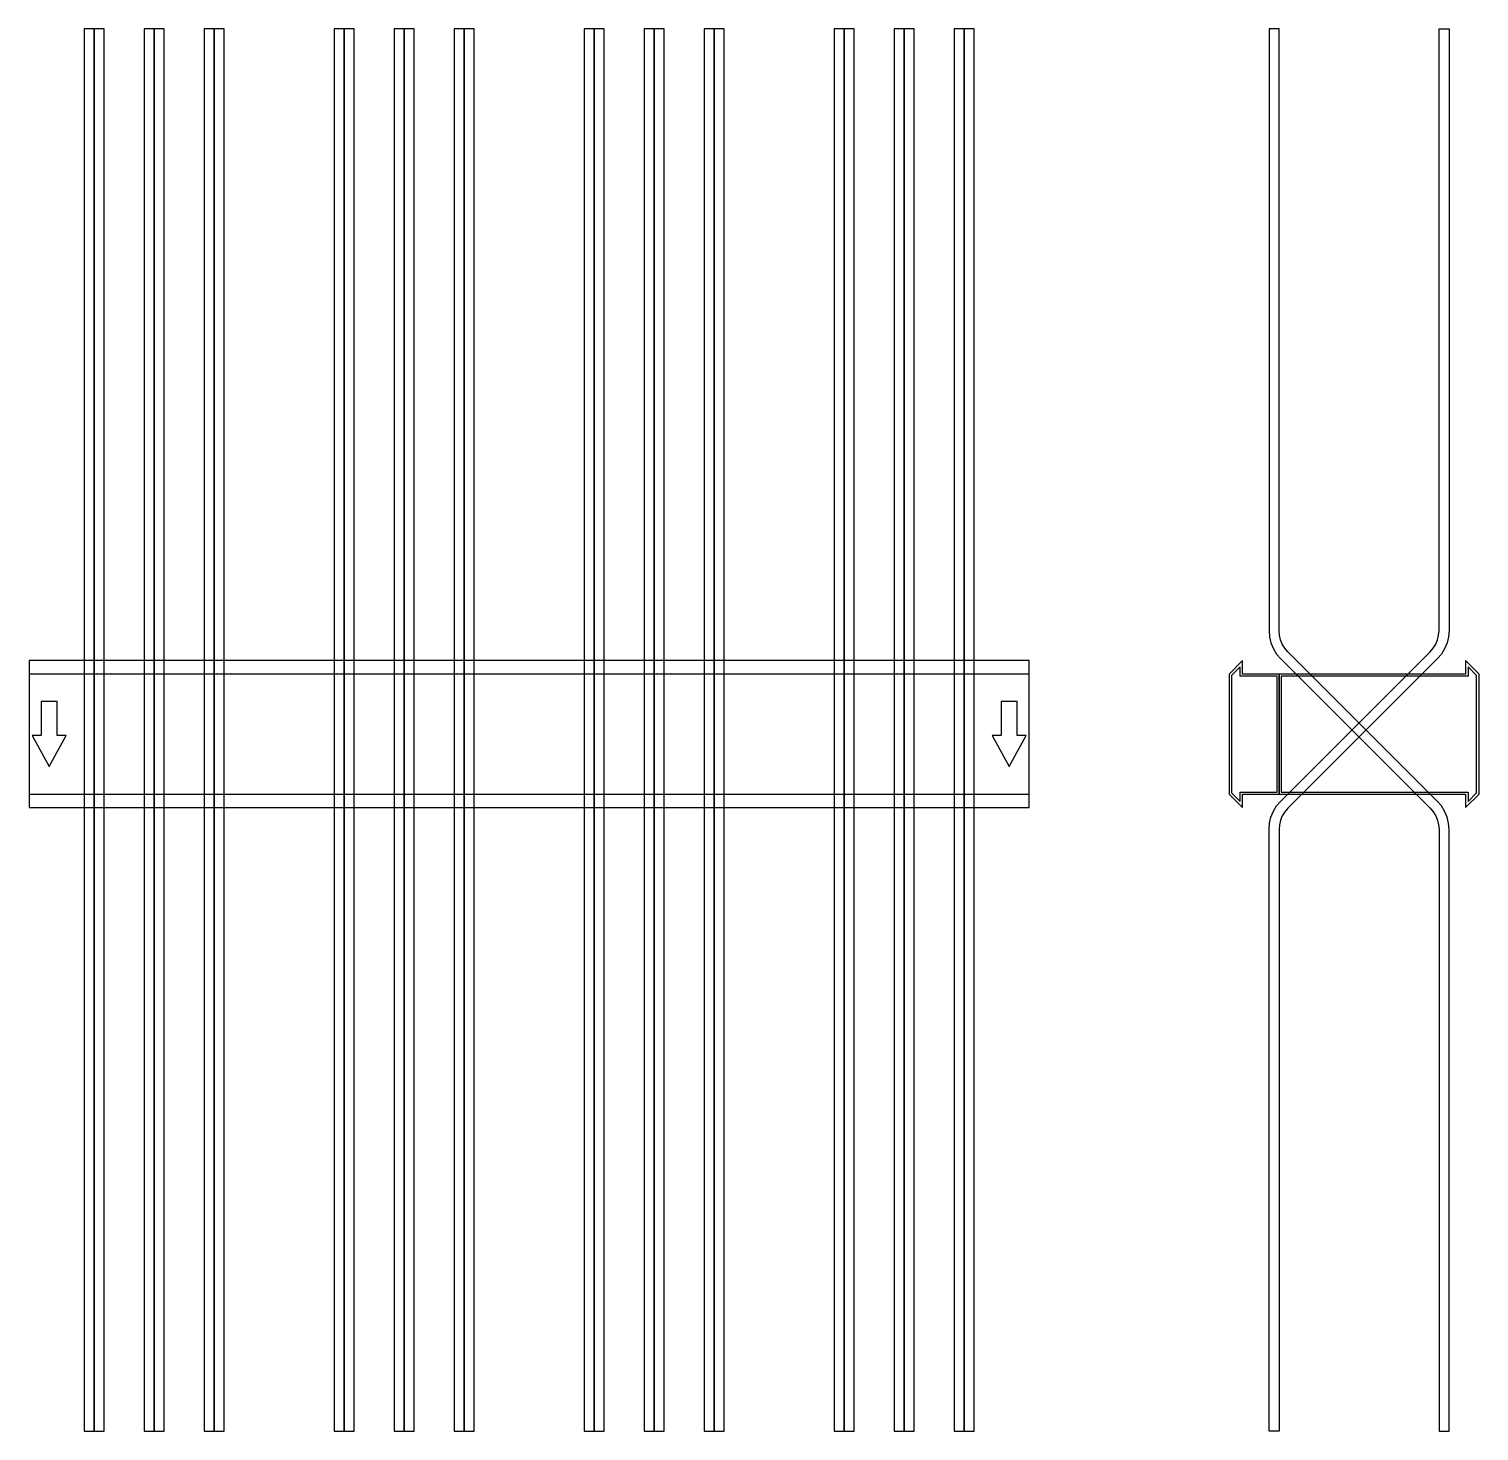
# Model space of a CAD drawing. Extents: x 0 to 1450, y -697 to 705.
import ezdxf

# ---------------------------------------------------------------- set-up
doc = ezdxf.new("R2010")
doc.units = 0
doc.layers.add('Halfen', color=7, linetype='CONTINUOUS')

msp = doc.modelspace()

# ---------------------------------------------------------------- linework, layer by layer
at = {"layer": 'Halfen', "color": 7}
for points in [[(65, -696.961), (65, 705.246), (55, 705.246), (55, -696.961)], [(75, -696.961), (75, 705.246), (65, 705.246), (65, -696.961)], [(125, -696.961), (125, 705.246), (115, 705.246), (115, -696.961)], [(135, -696.961), (135, 705.246), (125, 705.246), (125, -696.961)], [(185, -696.961), (185, 705.246), (175, 705.246), (175, -696.961)], [(195, -696.961), (195, 705.246), (185, 705.246), (185, -696.961)], [(315, -696.961), (315, 705.246), (305, 705.246), (305, -696.961)], [(325, -696.961), (325, 705.246), (315, 705.246), (315, -696.961)], [(375, -696.961), (375, 705.246), (365, 705.246), (365, -696.961)], [(385, -696.961), (385, 705.246), (375, 705.246), (375, -696.961)], [(435, -696.961), (435, 705.246), (425, 705.246), (425, -696.961)], [(445, -696.961), (445, 705.246), (435, 705.246), (435, -696.961)], [(565, -696.961), (565, 705.246), (555, 705.246), (555, -696.961)], [(575, -696.961), (575, 705.246), (565, 705.246), (565, -696.961)], [(625, -696.961), (625, 705.246), (615, 705.246), (615, -696.961)], [(635, -696.961), (635, 705.246), (625, 705.246), (625, -696.961)], [(685, -696.961), (685, 705.246), (675, 705.246), (675, -696.961)], [(695, -696.961), (695, 705.246), (685, 705.246), (685, -696.961)], [(815, -696.961), (815, 705.246), (805, 705.246), (805, -696.961)], [(825, -696.961), (825, 705.246), (815, 705.246), (815, -696.961)], [(875, -696.961), (875, 705.246), (865, 705.246), (865, -696.961)], [(885, -696.961), (885, 705.246), (875, 705.246), (875, -696.961)], [(935, -696.961), (935, 705.246), (925, 705.246), (925, -696.961)], [(945, -696.961), (945, 705.246), (935, 705.246), (935, -696.961)], [(1420, -696.961), (1420, -95.355), (1419.508, -89.098), (1418.042, -82.995), (1415.64, -77.196), (1412.361, -71.844), (1408.284, -67.071), (1258.787, 82.426), (1255.729, 86.006), (1253.27, 90.02), (1251.468, 94.369), (1250.369, 98.947), (1250, 103.64), (1250, 166.246), (1250, 705.246), (1240, 705.246), (1240, 166.246), (1240, 103.64), (1240.492, 97.382), (1241.958, 91.279), (1244.36, 85.48), (1247.639, 80.128), (1251.716, 75.355), (1401.213, -74.142), (1404.271, -77.722), (1406.73, -81.736), (1408.532, -86.085), (1409.631, -90.662), (1410, -95.355), (1410, -696.961)], [(1240, -696.961), (1240, -95.355), (1240.492, -89.098), (1241.958, -82.995), (1244.36, -77.196), (1247.639, -71.844), (1251.716, -67.071), (1401.213, 82.426), (1404.271, 86.006), (1406.73, 90.02), (1408.532, 94.369), (1409.631, 98.947), (1410, 103.64), (1410, 166.246), (1410, 705.246), (1420, 705.246), (1420, 166.246), (1420, 103.64), (1419.508, 97.382), (1418.042, 91.279), (1415.64, 85.48), (1412.361, 80.128), (1408.284, 75.355), (1258.787, -74.142), (1255.729, -77.722), (1253.27, -81.736), (1251.468, -86.085), (1250.369, -90.662), (1250, -95.355), (1250, -696.961)], [(0, -73.5), (1000, -73.5), (1000, 73.5), (0, 73.5)], [(1250, -60), (1250, 60), (1213.5, 60), (1213.5, 73.5), (1200, 60), (1200, -60), (1213.5, -73.5), (1213.5, -60)], [(1450, -60), (1450, 60), (1436.5, 73.5), (1436.5, 60), (1250, 60), (1250, -60), (1436.5, -60), (1436.5, -73.5)], [(0, -60), (1000, -60), (1000, 60), (0, 60)], [(1248, -58), (1248, 58), (1211, 58), (1211, 67.25), (1202.5, 58.75), (1202.5, -58.75), (1211, -67.25), (1211, -58)], [(1447.5, -58.75), (1447.5, 58.75), (1439, 67.25), (1439, 58), (1252, 58), (1252, -58), (1439, -58), (1439, -67.25)], [(20, -32.5), (37, -1.5), (28, -1.5), (28, 32.5), (12, 32.5), (12, -1.5), (3, -1.5)], [(980, -32.5), (997, -1.5), (988, -1.5), (988, 32.5), (972, 32.5), (972, -1.5), (963, -1.5)]]:
    msp.add_lwpolyline(points, close=True, dxfattribs=at)

doc.saveas('drawing.dxf')
